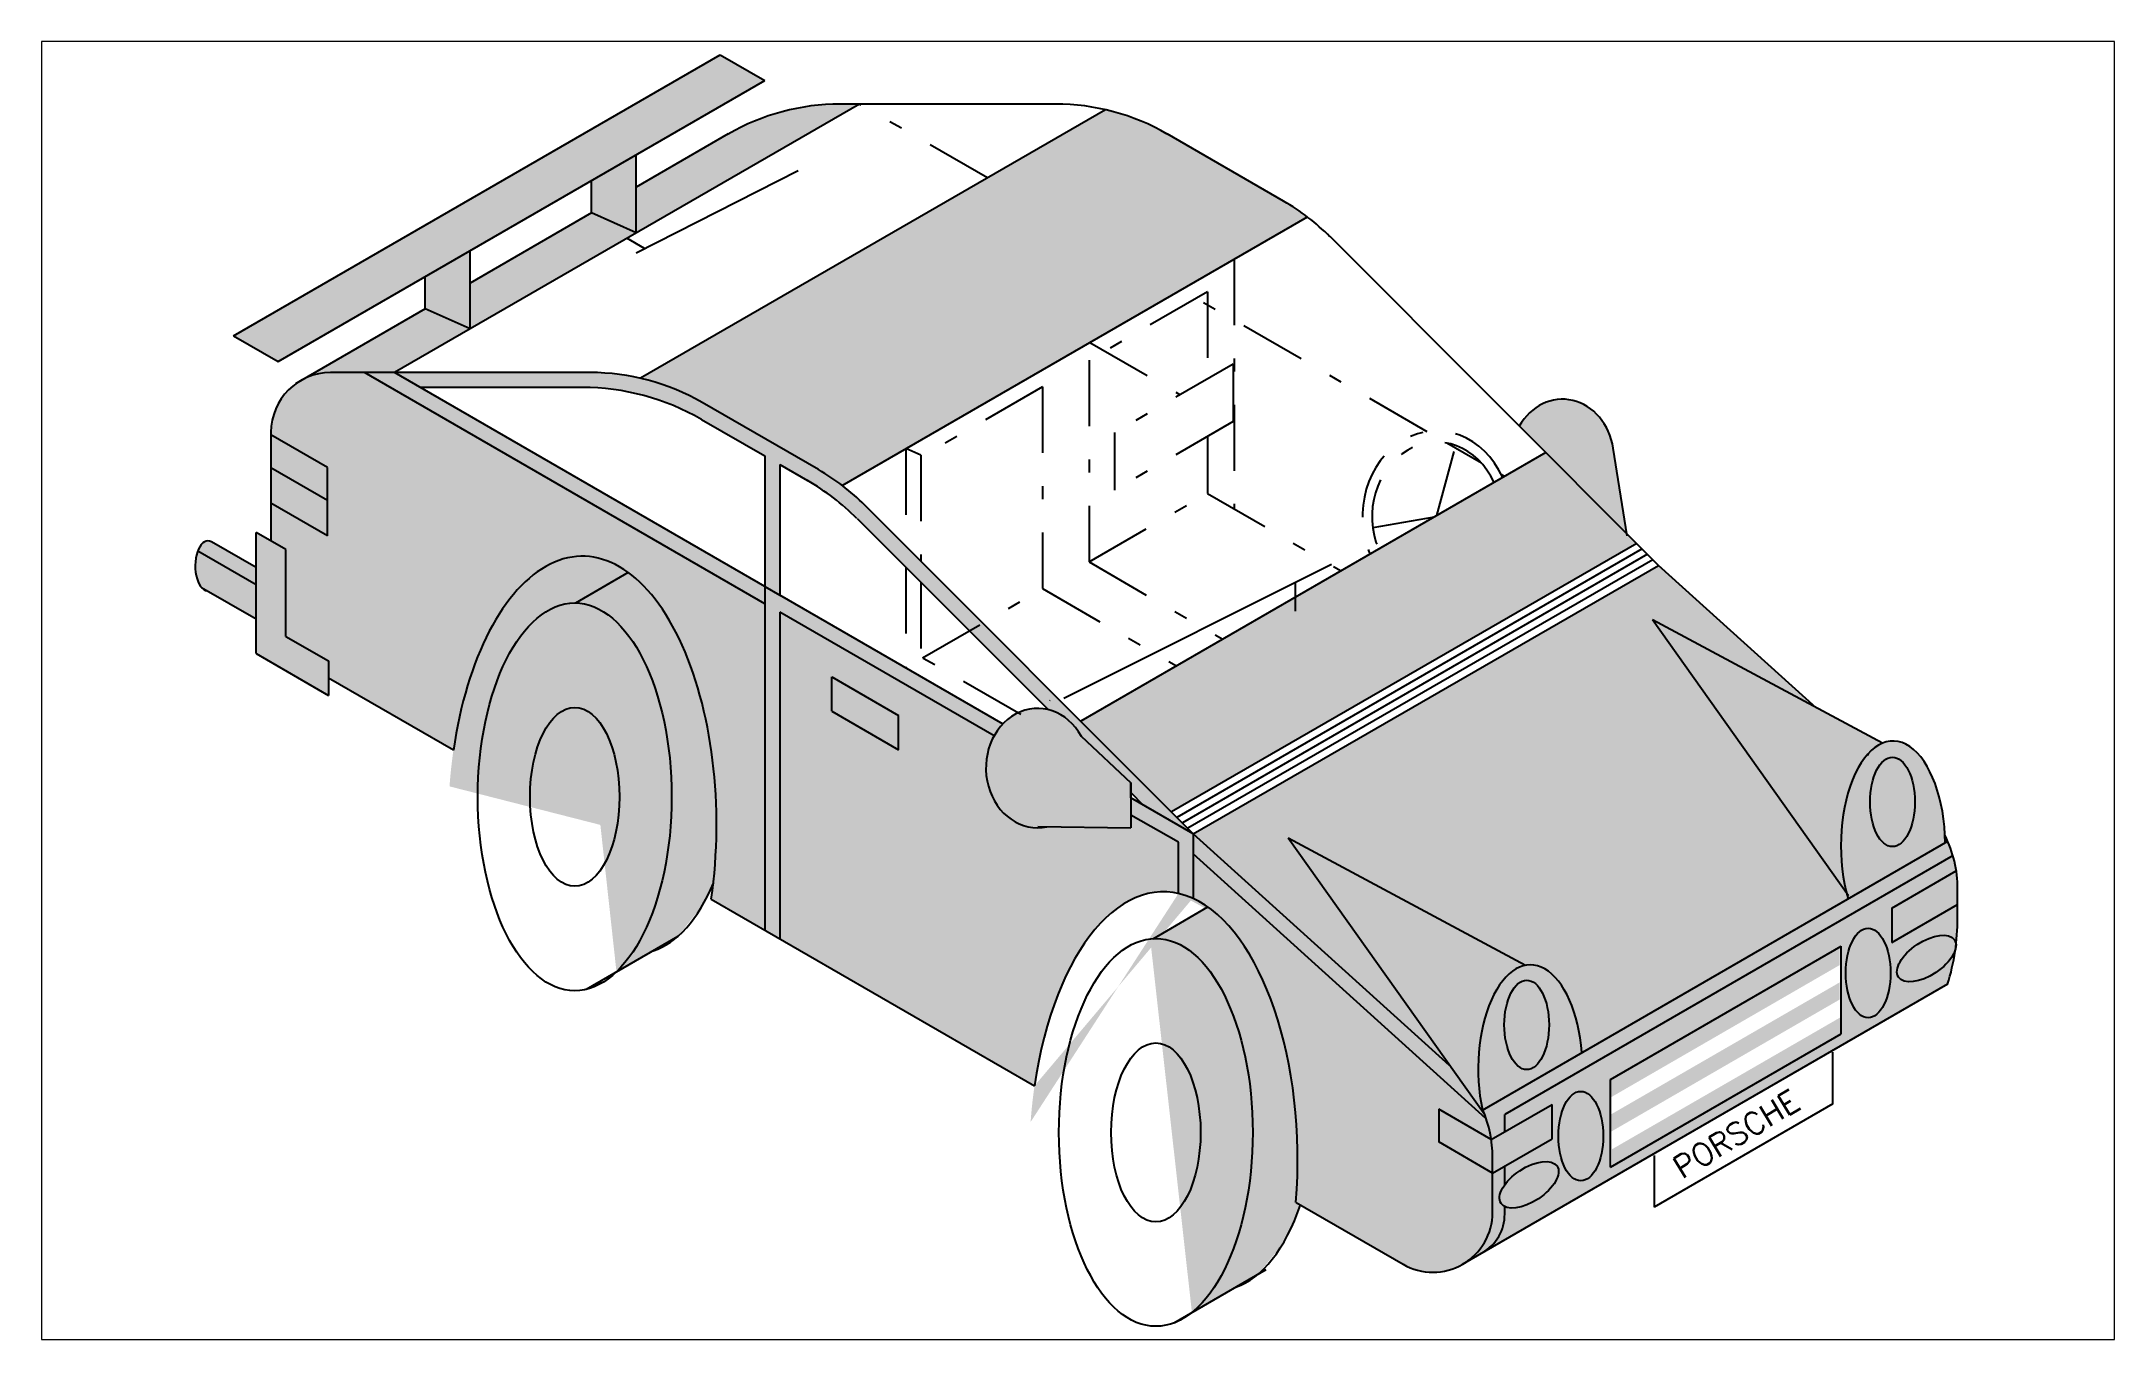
# Paper-space layout 'Layout1' of a CAD drawing. Extents: x 0.6 to 15.4, y 0.4 to 9.6.
# The model-space entities are those that its viewports show. They can reach past a viewport. Long polylines and large blocks are cut down to what shows.
import ezdxf

# ---------------------------------------------------------------- set-up
doc = ezdxf.new("R2010")
doc.units = 0
doc.header["$MEASUREMENT"] = 0
doc.linetypes.add('TRAZO_Y_PUNTO', pattern=[1, 0.5, -0.25, 0, -0.25])
doc.layers.get('0').update_dxf_attribs({"linetype": 'CONTINUOUS'})
doc.styles.add('ADESK1', font='romans')

msp = doc.modelspace()

# ---------------------------------------------------------------- hatches: boundary and pattern name
for color, points in [(5, [(6.395, 9.125), (6.095, 9.298), (2.831, 7.414), (3.131, 7.24)]), (4, [(7.029, 8.967), (6.9, 8.967, 0.131652), (6.15, 8.767), (5.532, 8.41), (5.532, 8.104)]), (4, [(10.033, 8.21, 0.031841), (9.874, 8.316), (9.094, 8.767, 0.074575), (8.68, 8.929), (5.56, 7.129, -0.074575), (5.974, 6.966), (6.754, 6.516, -0.031841), (6.913, 6.41)]), (4, [(5.532, 8.104), (5.232, 8.237), (4.418, 7.767), (4.418, 7.46)]), (4, [(4.418, 7.46), (4.118, 7.593), (3.319, 7.132, -0.105827), (3.483, 7.167), (3.911, 7.167)]), (5, [(3.911, 7.167), (3.711, 7.167), (6.395, 5.617), (6.395, 5.733)]), (5, [(5.974, 6.966, 0.131652), (5.224, 7.167), (3.911, 7.167), (4.084, 7.067), (5.17, 7.067, -0.131652), (5.97, 6.853), (6.395, 6.608), (6.395, 5.733), (6.495, 5.675), (6.495, 6.55), (6.681, 6.442, -0.065543), (7.013, 6.188), (7.767, 5.434), (7.856, 5.486), (7.065, 6.277, 0.065543), (6.754, 6.516)]), (1, [(3.462, 6.53), (3.083, 6.749), (3.083, 6.529), (3.462, 6.31)]), (4, [(12.242, 6.021), (11.633, 6.63), (8.513, 4.829), (9.122, 4.221)]), (2, [(3.462, 6.31), (3.083, 6.529), (3.083, 6.291), (3.462, 6.072)]), (256, [(3.183, 5.98), (2.983, 6.095), (2.983, 5.282), (3.469, 5.002), (3.469, 5.233), (3.183, 5.398)]), (256, [(6.844, 5.127), (6.844, 4.897), (7.292, 4.638), (7.292, 4.868)]), (5, [(9.268, 4.074), (9.268, 3.939), (11.231, 2.165, 0.00789), (11.223, 2.189), (10.987, 2.521)]), (5, [(14.363, 3.928, 0.03179), (14.328, 4.024), (11.209, 2.223, -0.06469), (11.266, 2.025), (11.357, 2.077), (11.357, 2.193)]), (1, [(14.394, 3.706, 0.037422), (14.385, 3.826), (13.952, 3.576), (13.952, 3.345), (14.394, 3.6)]), (256, [(13.603, 3.194), (13.603, 3.309), (12.063, 2.42), (12.063, 2.304)]), (256, [(13.603, 2.963), (13.603, 3.078), (12.063, 2.189), (12.063, 2.073)]), (256, [(13.616, 2.733), (13.616, 2.848), (12.076, 1.959), (12.076, 1.843)]), (1, [(10.914, 2.228), (10.914, 2.008), (11.275, 1.799), (11.275, 1.906, 0.037422), (11.266, 2.025)]), (1, [(11.674, 2.03), (11.674, 2.26), (11.266, 2.025, -0.037422), (11.275, 1.906), (11.275, 1.799)])]:
    msp.add_hatch(color=color).paths.add_polyline_path(points)
h = msp.add_hatch(color=256)
h.paths.add_polyline_path([(5.532, 8.627), (5.232, 8.454), (5.232, 8.237), (5.532, 8.104)])
h.paths.add_polyline_path([(4.418, 7.983), (4.118, 7.81), (4.118, 7.593), (4.418, 7.46)])
h = msp.add_hatch(color=4)
edge = h.paths.add_edge_path()
edge.add_line((3.711, 7.167), (3.483, 7.167))
edge.add_arc((3.483, 6.767), 0.4, 90, 114.1639)
edge.add_line((3.319, 7.132), (3.248, 7.092))
edge.add_arc((3.483, 6.767), 0.4, 125.8361, 180)
edge.add_line((3.083, 6.767), (3.083, 6.749))
edge.add_line((3.083, 6.749), (3.462, 6.53))
edge.add_line((3.462, 6.53), (3.462, 6.072))
edge.add_line((3.462, 6.072), (3.083, 6.291))
edge.add_line((3.083, 6.291), (3.083, 6.037))
edge.add_line((3.083, 6.037), (3.183, 5.98))
edge.add_line((3.183, 5.98), (3.183, 5.398))
edge.add_line((3.183, 5.398), (3.469, 5.233))
edge.add_line((3.469, 5.233), (3.469, 5.117))
edge.add_line((3.469, 5.117), (4.306, 4.634))
edge.add_ellipse((5.171, 4.135), major_axis=(0, 1.8), ratio=0.5, start_angle=340.0005, end_angle=433.8979, ccw=False)
edge.add_ellipse((5.171, 4.135), major_axis=(0, 1.8), ratio=0.5, start_angle=257.478, end_angle=340.0005, ccw=False)
edge.add_ellipse((5.171, 4.135), major_axis=(0, 1.8), ratio=0.5, start_angle=253.8979, end_angle=257.478, ccw=False)
edge.add_line((6.036, 3.635), (6.395, 3.428))
edge.add_line((6.395, 3.428), (6.395, 5.617))
edge.add_line((6.395, 5.617), (3.711, 7.167))
h = msp.add_hatch(color=250)
edge = h.paths.add_edge_path()
edge.add_ellipse((11.744, 6.588), major_axis=(0, 0.4), ratio=0.866025, start_angle=280.3574, end_angle=416.6422)
edge.add_line((11.454, 6.808), (12.175, 6.087))
edge.add_line((12.175, 6.087), (12.084, 6.66))
h = msp.add_hatch(color=256)
edge = h.paths.add_edge_path()
edge.add_line((2.684, 6.032), (2.684, 6.031))
edge.add_ellipse((2.659, 5.87), major_axis=(0, -0.168), ratio=0.5, start_angle=163.198, end_angle=233.6274)
edge.add_line((2.592, 5.97), (2.983, 5.744))
edge.add_line((2.983, 5.744), (2.983, 5.86))
edge.add_line((2.983, 5.86), (2.684, 6.032))
h = msp.add_hatch(color=250)
edge = h.paths.add_edge_path()
edge.add_line((2.983, 5.744), (2.592, 5.97))
edge.add_ellipse((2.659, 5.87), major_axis=(0, -0.168), ratio=0.5, start_angle=233.6274, end_angle=330.5909)
edge.add_line((2.618, 5.724), (2.983, 5.513))
edge.add_line((2.983, 5.513), (2.983, 5.744))
h = msp.add_hatch(color=4)
edge = h.paths.add_edge_path()
edge.add_line((12.347, 5.508), (13.445, 4.919))
edge.add_line((13.445, 4.919), (12.388, 5.874))
edge.add_line((12.388, 5.874), (9.268, 4.074))
edge.add_line((9.268, 4.074), (10.987, 2.521))
edge.add_line((10.987, 2.521), (9.905, 4.044))
edge.add_line((9.905, 4.044), (11.495, 3.192))
edge.add_ellipse((11.529, 2.496), major_axis=(0, 0.7), ratio=0.5, start_angle=279.1821, end_angle=365.6117, ccw=False)
edge.add_line((11.875, 2.607), (13.66, 3.638))
edge.add_ellipse((13.961, 3.996), major_axis=(0, 0.7), ratio=0.5, start_angle=477.5501, end_angle=480.7275, ccw=False)
edge.add_line((13.651, 3.672), (12.347, 5.508))
h = msp.add_hatch(color=256)
edge = h.paths.add_edge_path()
edge.add_ellipse((5.171, 4.135), major_axis=(0, 1.8), ratio=0.5, start_angle=257.478, end_angle=340.0005)
edge.add_line((5.479, 5.826), (5.125, 5.621))
edge.add_ellipse((5.12, 4.322), major_axis=(0, 1.3), ratio=0.5, start_angle=205.4977, end_angle=359.6076, ccw=False)
edge.add_line((5.4, 3.148), (5.811, 3.385))
edge.add_ellipse((5.55, 4.576), major_axis=(0, 1.3), ratio=0.5, start_angle=203.6384, end_angle=230.21)
h = msp.add_hatch(color=5)
edge = h.paths.add_edge_path()
edge.add_line((6.495, 5.56), (7.932, 4.73))
edge.add_ellipse((8.224, 4.515), major_axis=(0, 0.4), ratio=0.866025, start_angle=402.2453, end_angle=417.5082, ccw=False)
edge.add_line((7.991, 4.811), (6.495, 5.675))
edge.add_line((6.495, 5.675), (6.395, 5.733))
edge.add_line((6.395, 5.733), (6.395, 3.428))
edge.add_line((6.395, 3.428), (6.495, 3.37))
edge.add_line((6.495, 3.37), (6.495, 5.56))
h = msp.add_hatch(color=4)
edge = h.paths.add_edge_path()
edge.add_ellipse((9.068, 1.885), major_axis=(0, 1.8), ratio=0.5, start_angle=353.6206, end_angle=433.8979, ccw=False)
edge.add_line((9.168, 3.673), (9.168, 4.017))
edge.add_line((9.168, 4.017), (8.85, 4.2))
edge.add_line((8.85, 4.2), (8.85, 4.115))
edge.add_line((8.85, 4.115), (8.287, 4.122))
edge.add_ellipse((8.224, 4.515), major_axis=(0, 0.4), ratio=0.866025, start_angle=417.5082, end_angle=550.4224, ccw=False)
edge.add_line((7.932, 4.73), (6.495, 5.56))
edge.add_line((6.495, 5.56), (6.495, 3.37))
edge.add_line((6.495, 3.37), (8.203, 2.384))
h.paths.add_polyline_path([(7.292, 4.638), (6.844, 4.897), (6.844, 5.127), (7.292, 4.868)], flags=16)
h = msp.add_hatch(color=5)
edge = h.paths.add_edge_path()
edge.add_line((7.856, 5.486), (7.767, 5.434))
edge.add_line((7.767, 5.434), (8.294, 4.907))
edge.add_ellipse((8.224, 4.515), major_axis=(0, 0.4), ratio=0.866025, start_angle=302.1005, end_angle=348.4008, ccw=False)
edge.add_line((8.517, 4.728), (8.85, 4.415))
edge.add_line((8.85, 4.415), (8.85, 4.351))
edge.add_line((8.85, 4.351), (8.933, 4.267))
edge.add_line((8.933, 4.267), (9.268, 4.074))
edge.add_line((9.268, 4.074), (7.856, 5.486))
h = msp.add_hatch(color=5)
edge = h.paths.add_edge_path()
edge.add_line((12.347, 5.508), (13.651, 3.672))
edge.add_ellipse((13.961, 3.996), major_axis=(0, 0.7), ratio=0.5, start_angle=389.2049, end_angle=477.5501, ccw=False)
edge.add_ellipse((13.961, 3.996), major_axis=(0, 0.7), ratio=0.5, start_angle=371.8579, end_angle=389.2049, ccw=False)
edge.add_line((13.89, 4.681), (12.347, 5.508))
h = msp.add_hatch(color=250)
edge = h.paths.add_edge_path()
edge.add_ellipse((8.224, 4.515), major_axis=(0, 0.4), ratio=0.866025, start_angle=302.1005, end_angle=348.4008)
edge.add_ellipse((8.224, 4.515), major_axis=(0, 0.4), ratio=0.866025, start_angle=348.4008, end_angle=382.5327)
edge.add_ellipse((8.224, 4.515), major_axis=(0, 0.4), ratio=0.866025, start_angle=382.5327, end_angle=402.2453)
edge.add_ellipse((8.224, 4.515), major_axis=(0, 0.4), ratio=0.866025, start_angle=402.2453, end_angle=417.5082)
edge.add_ellipse((8.224, 4.515), major_axis=(0, 0.4), ratio=0.866025, start_angle=417.5082, end_angle=550.4224)
edge.add_line((8.287, 4.122), (8.85, 4.115))
edge.add_line((8.85, 4.115), (8.85, 4.415))
edge.add_line((8.85, 4.415), (8.517, 4.728))
h = msp.add_hatch(color=2)
edge = h.paths.add_edge_path()
edge.add_ellipse((11.504, 2.793), major_axis=(0, 0.3), ratio=0.5, start_angle=0, end_angle=360)
edge = h.paths.add_edge_path()
edge.add_ellipse((13.957, 4.288), major_axis=(0, 0.3), ratio=0.5, start_angle=0, end_angle=360)
h = msp.add_hatch(color=256)
edge = h.paths.add_edge_path()
edge.add_ellipse((13.961, 3.996), major_axis=(0, 0.7), ratio=0.5, start_angle=271.4768, end_angle=275.5624)
edge.add_ellipse((13.961, 3.996), major_axis=(0, 0.7), ratio=0.5, start_angle=275.5624, end_angle=371.8579)
edge.add_ellipse((13.961, 3.996), major_axis=(0, 0.7), ratio=0.5, start_angle=371.8579, end_angle=389.2049)
edge.add_ellipse((13.961, 3.996), major_axis=(0, 0.7), ratio=0.5, start_angle=389.2049, end_angle=477.5501)
edge.add_ellipse((13.961, 3.996), major_axis=(0, 0.7), ratio=0.5, start_angle=477.5501, end_angle=480.7275)
edge.add_line((13.661, 3.638), (14.311, 4.014))
edge = h.paths.add_edge_path(flags=16)
edge.add_ellipse((13.957, 4.288), major_axis=(0, 0.3), ratio=0.5, start_angle=0, end_angle=360)
h = msp.add_hatch(color=5)
edge = h.paths.add_edge_path()
edge.add_line((9.268, 4.074), (8.85, 4.315))
edge.add_line((8.85, 4.315), (8.85, 4.2))
edge.add_line((8.85, 4.2), (9.168, 4.017))
edge.add_line((9.168, 4.017), (9.168, 3.673))
edge.add_ellipse((9.068, 1.885), major_axis=(0, 1.8), ratio=0.5, start_angle=347.1604, end_angle=353.6206, ccw=False)
edge.add_line((9.268, 3.64), (9.268, 4.074))
h = msp.add_hatch(color=5)
edge = h.paths.add_edge_path()
edge.add_line((9.905, 4.044), (11.202, 2.219))
edge.add_line((11.202, 2.219), (11.207, 2.222))
edge.add_ellipse((11.529, 2.496), major_axis=(0, 0.7), ratio=0.5, start_angle=365.6117, end_angle=473.0221, ccw=False)
edge.add_line((11.495, 3.192), (9.905, 4.044))
h = msp.add_hatch(color=4)
edge = h.paths.add_edge_path()
edge.add_line((11.275, 1.799), (10.914, 2.008))
edge.add_line((10.914, 2.008), (10.914, 2.228))
edge.add_line((10.914, 2.228), (11.266, 2.025))
edge.add_arc((10.475, 1.906), 0.8, 8.5724, 18.9451)
edge.add_line((11.231, 2.165), (9.268, 3.939))
edge.add_line((9.268, 3.939), (9.268, 3.64))
edge.add_ellipse((9.068, 1.885), major_axis=(0, 1.8), ratio=0.5, start_angle=340.7379, end_angle=347.1604, ccw=False)
edge.add_ellipse((9.068, 1.885), major_axis=(0, 1.8), ratio=0.5, start_angle=260.9876, end_angle=340.7379, ccw=False)
edge.add_line((9.957, 1.603), (10.675, 1.188))
edge.add_arc((10.875, 1.535), 0.4, 240.0184, 299.3353)
edge.add_line((11.071, 1.186), (11.079, 1.191))
edge.add_arc((10.875, 1.535), 0.4, 300.6647, 360)
edge.add_line((11.275, 1.535), (11.275, 1.799))
h = msp.add_hatch(color=4)
edge = h.paths.add_edge_path()
edge.add_line((13.952, 3.576), (14.385, 3.826))
edge.add_arc((13.594, 3.706), 0.8, 8.5724, 16.0943)
edge.add_line((14.363, 3.928), (11.357, 2.193))
edge.add_line((11.357, 2.193), (11.357, 2.077))
edge.add_line((11.357, 2.077), (11.674, 2.26))
edge.add_line((11.674, 2.26), (11.674, 2.03))
edge.add_line((11.674, 2.03), (11.357, 1.847))
edge.add_line((11.357, 1.847), (11.357, 1.72))
edge.add_ellipse((11.52, 1.721), major_axis=(-0.188, -0.125), ratio=0.5, start_angle=15.8805, end_angle=307.2496, ccw=False)
edge.add_line((11.357, 1.575), (11.357, 1.525))
edge.add_arc((11.057, 1.525), 0.3, -60, 0, ccw=False)
edge.add_line((11.207, 1.265), (14.327, 3.066))
edge.add_arc((12.894, 3.509), 1.5, 342.8225, 351.9907)
edge.add_ellipse((14.185, 3.238), major_axis=(-0.188, -0.125), ratio=0.5, start_angle=0, end_angle=360)
edge.add_arc((12.894, 3.509), 1.5, 352.7796, 360)
edge.add_line((14.394, 3.509), (14.394, 3.6))
edge.add_line((14.394, 3.6), (13.952, 3.345))
edge.add_line((13.952, 3.345), (13.952, 3.576))
edge = h.paths.add_edge_path(flags=16)
edge.add_ellipse((13.794, 3.141), major_axis=(0, 0.3), ratio=0.5, start_angle=0, end_angle=360)
h.paths.add_polyline_path([(13.614, 3.321), (13.614, 2.734), (12.066, 1.84), (12.066, 2.427)], flags=16)
edge = h.paths.add_edge_path(flags=16)
edge.add_ellipse((11.867, 2.047), major_axis=(0, 0.3), ratio=0.5, start_angle=0, end_angle=360)
h = msp.add_hatch(color=256)
edge = h.paths.add_edge_path()
edge.add_ellipse((9.449, 2.318), major_axis=(0, 1.3), ratio=0.5, start_angle=202.9537, end_angle=235.7338)
edge.add_line((9.986, 1.586), (9.957, 1.603))
edge.add_ellipse((9.068, 1.885), major_axis=(0, 1.8), ratio=0.5, start_angle=260.9876, end_angle=340.7379)
edge.add_line((9.365, 3.584), (8.998, 3.371))
edge.add_ellipse((9.017, 2.072), major_axis=(0, 1.3), ratio=0.5, start_angle=201.8112, end_angle=361.6701, ccw=False)
edge.add_line((9.259, 0.865), (9.702, 1.121))
h = msp.add_hatch(color=2)
edge = h.paths.add_edge_path()
edge.add_ellipse((11.52, 1.721), major_axis=(-0.188, -0.125), ratio=0.5, start_angle=15.8805, end_angle=307.2496)
edge.add_ellipse((11.52, 1.721), major_axis=(-0.188, -0.125), ratio=0.5, start_angle=307.2496, end_angle=375.8805)
edge = h.paths.add_edge_path()
edge.add_ellipse((14.185, 3.238), major_axis=(-0.188, -0.125), ratio=0.5, start_angle=0, end_angle=360)
edge.add_arc((12.894, 3.509), 1.5, 352.4587, 352.5691)
h = msp.add_hatch(color=2)
edge = h.paths.add_edge_path()
edge.add_ellipse((11.867, 2.047), major_axis=(0, 0.3), ratio=0.5, start_angle=0, end_angle=360)
edge = h.paths.add_edge_path()
edge.add_ellipse((13.794, 3.141), major_axis=(0, 0.3), ratio=0.5, start_angle=0, end_angle=360)
h = msp.add_hatch(color=256)
edge = h.paths.add_edge_path()
edge.add_ellipse((11.529, 2.496), major_axis=(0, 0.7), ratio=0.5, start_angle=279.1821, end_angle=365.6117)
edge.add_ellipse((11.529, 2.496), major_axis=(0, 0.7), ratio=0.5, start_angle=365.6117, end_angle=473.0221)
edge.add_line((11.207, 2.222), (11.875, 2.607))
edge = h.paths.add_edge_path(flags=16)
edge.add_ellipse((11.504, 2.793), major_axis=(0, 0.3), ratio=0.5, start_angle=0, end_angle=360)
h = msp.add_hatch(color=5)
edge = h.paths.add_edge_path()
edge.add_line((11.357, 1.525), (11.357, 1.575))
edge.add_ellipse((11.52, 1.721), major_axis=(-0.188, -0.125), ratio=0.5, start_angle=307.2496, end_angle=375.8805, ccw=False)
edge.add_line((11.357, 1.72), (11.357, 1.847))
edge.add_line((11.357, 1.847), (11.275, 1.799))
edge.add_line((11.275, 1.799), (11.275, 1.535))
edge.add_arc((10.875, 1.535), 0.4, -59.3353, 0, ccw=False)
edge.add_line((11.079, 1.191), (11.207, 1.265))
edge.add_arc((11.057, 1.525), 0.3, 300, 360)

# ---------------------------------------------------------------- linework, layer by layer
for p, q in [((2.831, 7.414), (6.095, 9.298)), ((6.095, 9.298), (6.395, 9.125)), ((3.131, 7.24), (6.395, 9.125)), ((7.029, 8.967), (3.911, 7.167)), ((8.68, 8.929), (5.56, 7.129)), ((8.344, 8.967), (6.9, 8.967)), ((6.15, 8.767), (5.532, 8.41)), ((9.874, 8.316), (9.094, 8.767)), ((5.532, 8.104), (5.532, 8.627)), ((5.532, 7.97), (6.619, 8.521)), ((5.232, 8.237), (5.232, 8.454)), ((5.232, 8.237), (4.418, 7.767)), ((5.532, 8.104), (5.232, 8.237)), ((6.913, 6.41), (10.033, 8.21)), ((5.588, 7.998), (5.469, 8.067)), ((12.388, 5.874), (10.185, 8.078)), ((4.418, 7.46), (4.418, 7.983)), ((4.118, 7.593), (4.118, 7.81)), ((4.118, 7.593), (3.248, 7.092)), ((4.418, 7.46), (4.118, 7.593)), ((2.831, 7.414), (3.131, 7.24)), ((5.224, 7.167), (3.483, 7.167)), ((6.395, 5.617), (3.711, 7.167)), ((6.395, 5.733), (3.911, 7.167)), ((5.17, 7.067), (4.084, 7.067)), ((6.754, 6.516), (5.974, 6.966)), ((5.97, 6.853), (6.395, 6.608)), ((3.083, 6.767), (3.083, 6.037)), ((3.462, 6.53), (3.083, 6.749)), ((6.395, 6.608), (6.395, 3.428)), ((6.495, 6.55), (6.495, 5.675)), ((6.495, 6.55), (6.681, 6.442)), ((11.633, 6.63), (8.513, 4.829)), ((12.177, 6.072), (12.084, 6.66)), ((3.462, 6.31), (3.083, 6.529)), ((3.462, 6.072), (3.462, 6.53)), ((3.462, 6.072), (3.083, 6.291)), ((9.268, 4.074), (7.065, 6.277)), ((7.013, 6.188), (8.294, 4.907)), ((2.983, 5.86), (2.684, 6.032)), ((2.684, 6.031), (2.684, 6.032)), ((2.983, 5.282), (2.983, 6.095)), ((3.183, 5.98), (2.983, 6.095)), ((3.183, 5.398), (3.183, 5.98)), ((12.242, 6.021), (9.122, 4.221)), ((12.278, 5.984), (9.158, 4.184)), ((2.983, 5.744), (2.592, 5.97)), ((8.4, 4.983), (10.194, 5.882)), ((12.315, 5.948), (9.195, 4.147)), ((12.351, 5.911), (9.231, 4.111)), ((9.268, 4.074), (12.388, 5.874)), ((13.445, 4.919), (12.388, 5.874)), ((2.983, 5.513), (2.618, 5.724)), ((5.479, 5.826), (5.125, 5.621)), ((6.395, 5.733), (6.495, 5.675)), ((9.952, 5.761), (9.952, 5.566)), ((7.994, 4.81), (6.495, 5.675)), ((7.932, 4.73), (6.495, 5.56)), ((6.495, 5.56), (6.495, 3.37)), ((13.662, 3.658), (12.347, 5.508)), ((13.89, 4.681), (12.347, 5.508)), ((3.183, 5.398), (3.469, 5.233)), ((2.983, 5.282), (3.469, 5.002)), ((3.469, 5.233), (3.469, 5.002)), ((4.306, 4.634), (3.469, 5.117)), ((6.844, 5.127), (7.292, 4.868)), ((6.844, 4.897), (6.844, 5.127)), ((6.844, 4.897), (7.292, 4.638)), ((7.292, 4.638), (7.292, 4.868)), ((8.307, 4.969), (8.309, 4.97)), ((8.517, 4.728), (8.85, 4.415)), ((13.798, 4.601), (13.791, 4.607)), ((8.85, 4.315), (8.85, 4.415)), ((8.85, 4.415), (8.85, 4.115)), ((8.85, 4.351), (8.933, 4.267)), ((9.268, 4.074), (8.85, 4.315)), ((8.85, 4.315), (8.85, 4.2)), ((9.168, 4.017), (8.85, 4.2)), ((8.226, 4.123), (8.85, 4.115)), ((10.987, 2.521), (9.268, 4.074)), ((9.268, 4.074), (9.268, 3.64)), ((11.223, 2.189), (9.905, 4.044)), ((11.495, 3.192), (9.905, 4.044)), ((9.168, 3.673), (9.168, 4.017)), ((11.231, 2.165), (9.268, 3.939)), ((11.207, 2.222), (14.328, 4.024)), ((14.363, 3.928), (11.357, 2.193)), ((13.952, 3.576), (14.385, 3.826)), ((6.036, 3.635), (8.203, 2.384)), ((14.394, 3.509), (14.394, 3.706)), ((8.998, 3.371), (9.365, 3.584)), ((13.952, 3.345), (14.394, 3.6)), ((13.952, 3.576), (13.952, 3.345)), ((5.811, 3.385), (5.196, 3.03)), ((12.066, 2.427), (13.614, 3.321)), ((13.614, 2.734), (13.614, 3.321)), ((14.327, 3.066), (11.071, 1.186)), ((12.066, 1.84), (13.614, 2.734)), ((13.558, 2.264), (13.558, 2.61)), ((12.066, 1.84), (12.066, 2.427)), ((11.266, 2.025), (10.914, 2.228)), ((10.914, 2.228), (10.914, 2.008)), ((11.266, 2.025), (11.674, 2.26)), ((11.674, 2.03), (11.674, 2.26)), ((13.558, 2.264), (12.358, 1.571)), ((11.357, 2.077), (11.357, 2.193)), ((11.275, 1.799), (10.914, 2.008)), ((11.275, 1.799), (11.674, 2.03)), ((11.275, 1.535), (11.275, 1.906)), ((11.357, 1.72), (11.357, 1.847)), ((12.358, 1.917), (12.358, 1.571)), ((9.957, 1.603), (10.675, 1.188)), ((11.357, 1.525), (11.357, 1.575)), ((9.754, 1.151), (9.137, 0.794))]:
    msp.add_line(p, q)
at = {"linetype": 'TRAZO_Y_PUNTO'}
for p, q in [((7.887, 8.472), (7.029, 8.967)), ((9.542, 7.927), (9.542, 6.252)), ((9.363, 7.708), (8.569, 7.25)), ((10.836, 6.77), (9.187, 7.722)), ((9.363, 7.708), (9.363, 7.123)), ((8.574, 7.369), (9.181, 7.018)), ((8.569, 7.25), (8.569, 5.897)), ((9.535, 7.223), (8.742, 6.765)), ((9.535, 7.223), (9.535, 6.838)), ((8.258, 7.071), (7.441, 6.599)), ((8.258, 7.071), (8.258, 5.718)), ((9.535, 6.838), (8.742, 6.379)), ((8.742, 6.379), (8.742, 6.765)), ((9.363, 6.738), (9.363, 6.356)), ((10.902, 6.208), (11.028, 6.678)), ((11.2, 6.56), (10.969, 6.694)), ((7.341, 6.657), (7.341, 6.001)), ((7.441, 6.613), (7.341, 6.657)), ((7.441, 6.613), (7.441, 5.901)), ((11.356, 6.47), (11.333, 6.483)), ((8.569, 5.897), (9.363, 6.356)), ((9.363, 6.356), (10.26, 5.837)), ((10.883, 6.197), (10.472, 6.125)), ((7.341, 5.86), (7.341, 5.187)), ((8.569, 5.897), (9.466, 5.379)), ((7.441, 5.76), (7.441, 5.26)), ((7.453, 5.253), (8.258, 5.718)), ((8.258, 5.718), (9.156, 5.2)), ((8.111, 4.874), (7.441, 5.26))]:
    msp.add_line(p, q, dxfattribs=at)
for centre, radius, start, end in [((6.9, 7.467), 1.5, 90, 120), ((8.344, 7.467), 1.5, 60, 90), ((9.124, 7.017), 1.5, 45, 60), ((3.483, 6.767), 0.4, 90, 180), ((5.224, 5.667), 1.5, 60, 90), ((5.17, 5.467), 1.6, 60, 90), ((5.881, 5.057), 1.6, 45, 60), ((6.004, 5.217), 1.5, 45, 60), ((13.594, 3.706), 0.8, 0, 26.5346), ((12.894, 3.509), 1.5, 342.8225, 0), ((10.475, 1.906), 0.8, 0, 23.3777), ((10.875, 1.535), 0.4, 240.0184, 0), ((11.057, 1.525), 0.3, 300, 0)]:
    msp.add_arc(centre, radius, start, end)
for centre, major_axis, ratio, start_param, end_param in [((11.744, 6.588), (0, 0.4), 0.866025, 4.89316, 7.271778), ((5.171, 4.135), (0, 1.8), 0.5, 4.431354, 7.572947), ((2.659, 5.87), (0, -0.168), 0.5, 2.848342, 6.234401), ((8.224, 4.515), (0, 0.4), 0.866025, 5.272648, 9.606683), ((13.961, 3.996), (0, 0.7), 0.5, 4.738163, 8.390277), ((9.068, 1.885), (0, 1.8), 0.5, 4.555093, 7.572947), ((5.55, 4.576), (0, 1.3), 0.5, 3.291111, 4.017922), ((11.529, 2.496), (0, 0.7), 0.5, 4.872647, 8.255794), ((9.449, 2.318), (0, 1.3), 0.5, 3.303045, 4.114332)]:
    msp.add_ellipse(centre, major_axis=major_axis, ratio=ratio, start_param=start_param, end_param=end_param)
for major_axis, start_param, end_param in [((0, 0.575), 5.186777, 8.306889), ((0, 0.5), 5.188388, 8.305278)]:
    msp.add_ellipse((10.9, 6.2), major_axis=major_axis, ratio=0.866025, start_param=start_param, end_param=end_param, dxfattribs=at)
for centre, major_axis in [((5.12, 4.322), (0, 1.3)), ((5.12, 4.322), (0, 0.6)), ((13.957, 4.288), (0, 0.3)), ((9.017, 2.072), (0, 1.3)), ((13.794, 3.141), (0, 0.3)), ((14.185, 3.238), (-0.188, -0.125)), ((11.504, 2.793), (0, 0.3)), ((9.017, 2.072), (0, 0.6)), ((11.867, 2.047), (0, 0.3)), ((11.52, 1.721), (-0.188, -0.125))]:
    msp.add_ellipse(centre, major_axis=major_axis, ratio=0.5)

# ---------------------------------------------------------------- texts
at = {"insert": (12.469, 1.885), "char_height": 0.15, "width": 1.2837, "attachment_point": 1, "rotation": 30.9232, "style": 'ADESK1'}
msp.add_mtext('PORSCHE', dxfattribs=at)

psp = doc.layouts.get("Layout1")

# ---------------------------------------------------------------- viewports
at = {"layer": '0', "view_target_point": (-108, 0)}
psp.add_viewport(center=(8, 5), size=(14.76, 9.24), view_center_point=(116.495, 5.035), view_height=8.70327, dxfattribs=at)

doc.saveas('drawing.dxf')
